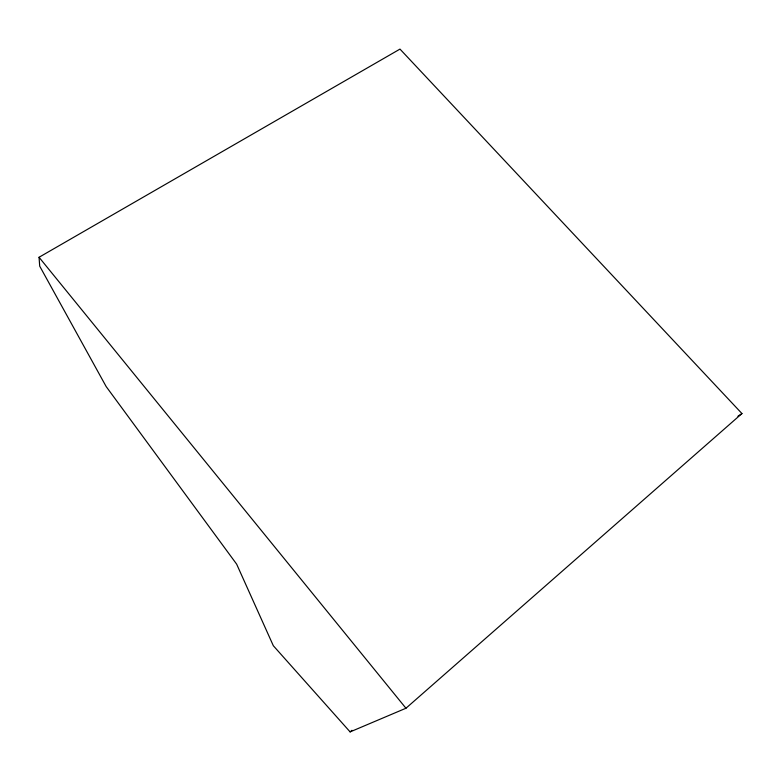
<?xml version="1.0" encoding="UTF-8"?>
<svg xmlns="http://www.w3.org/2000/svg" width="781" height="781" viewBox="0 0 781 781"><rect width="100%" height="100%" fill="white"/><g stroke="black" fill="none" stroke-linecap="round" stroke-linejoin="round"><path stroke-width="1.17" d="M405.954 708.24L741.95 413.549L399.979 49.096L39.05 257.271L39.714 266.165L106.167 386.566L236.653 564.155L273.321 645.721L350.113 731.904L405.954 708.24L39.05 257.271M350.113 731.904L351.958 730.303M737.928 416.253L741.95 413.549"/></g></svg>
